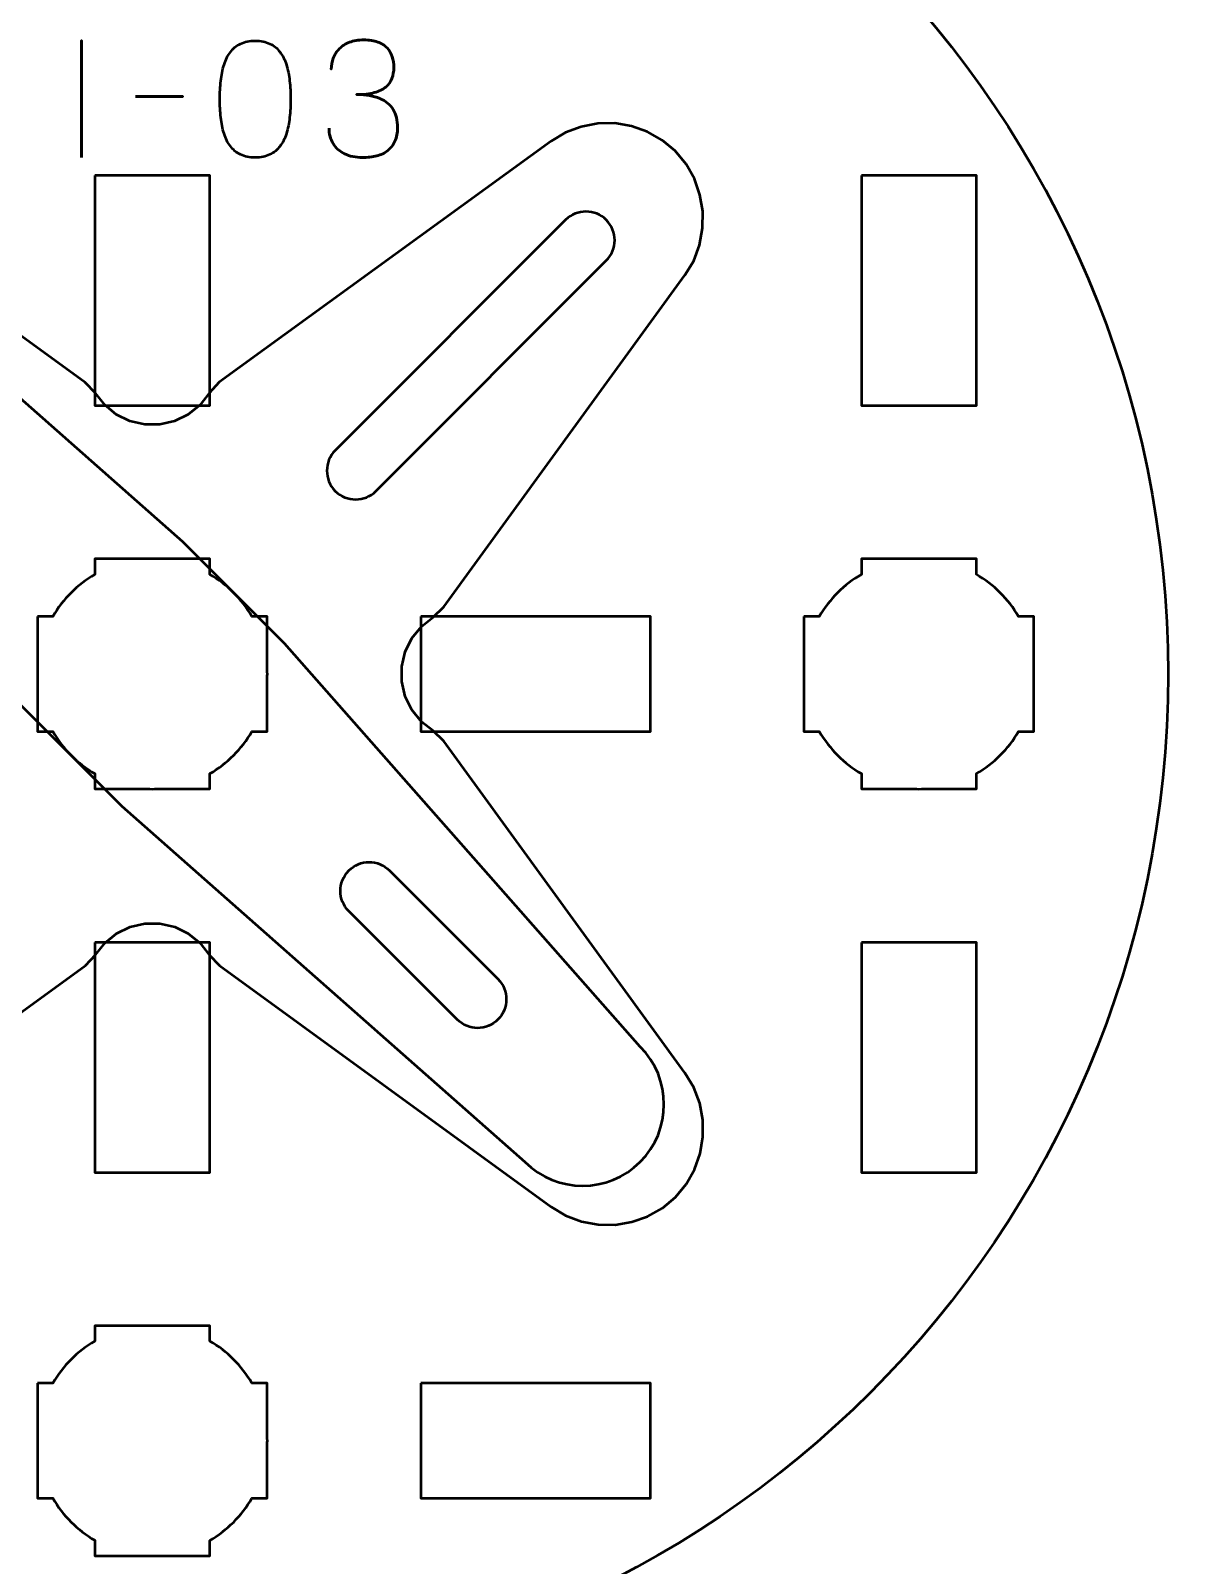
# Model space of a CAD drawing. Header units: centimetres. Extents: x -21.1 to 0, y -29.7 to 0.
# Drawn here: x -13.567 to -10.518, y -6.175 to -2.172 of the extents above; entities that cross this region are included whole.
import ezdxf

# ---------------------------------------------------------------- set-up
doc = ezdxf.new("R2010")
doc.units = ezdxf.units.CM
doc.header["$MEASUREMENT"] = 0
doc.layers.add('Layer 1', color=7, linetype='Continuous')

msp = doc.modelspace()

# ---------------------------------------------------------------- linework, layer by layer
at = {"layer": 'Layer 1', "color": 3, "lineweight": 53}
msp.add_ellipse((-13.25, -3.85), major_axis=(0, 2.65), ratio=1, dxfattribs=at)
at = {"layer": 'Layer 1', "color": 1, "lineweight": 53}
msp.add_open_spline([(-21.00003, -29.19995), (-21.00003, -29.19995), (-21.00003, -2.29992), (-21.00003, -2.29992), (-21.00003, -2.29992), (-21.00003, -2.21709), (-20.93286, -2.14992), (-20.85003, -2.14992), (-20.85003, -2.14992), (-20.7672, -2.14992), (-20.70003, -2.08275), (-20.70003, -1.99992), (-20.70003, -1.99992), (-20.70003, -1.91709), (-20.7672, -1.84992), (-20.85003, -1.84992), (-20.85003, -1.84992), (-20.93286, -1.84992), (-21.00003, -1.78275), (-21.00003, -1.69992), (-21.00003, -1.69992), (-21.00003, -1.61709), (-20.93286, -1.54992), (-20.85003, -1.54992), (-20.85003, -1.54992), (-20.7672, -1.54992), (-20.70003, -1.48275), (-20.70003, -1.39992), (-20.70003, -1.39992), (-20.70003, -1.31709), (-20.7672, -1.24992), (-20.85003, -1.24992), (-20.85003, -1.24992), (-20.93286, -1.24992), (-21.00003, -1.18275), (-21.00003, -1.09992), (-21.00003, -1.09992), (-21.00003, -1.09992), (-21.00003, -0.49992), (-21.00003, -0.49992), (-21.00003, -0.49992), (-21.00003, -0.22295), (-20.77694, 0.00004), (-20.49994, 0.00004), (-20.49994, 0.00004), (-20.49994, 0.00004), (-0.50008, 0.00004), (-0.50008, 0.00004), (-0.50008, 0.00004), (-0.22294, 0.00004), (0.00002, -0.22295), (0.00002, -0.49992), (0.00002, -0.49992), (0.00002, -0.49992), (0.00002, -29.19995), (0.00002, -29.19995), (0.00002, -29.19995), (0.00002, -29.47695), (-0.22294, -29.70004), (-0.50008, -29.70004), (-0.50008, -29.70004), (-0.50008, -29.70004), (-20.49994, -29.70004), (-20.49994, -29.70004), (-20.49994, -29.70004), (-20.77694, -29.70004), (-21.00003, -29.47695), (-21.00003, -29.19995)], degree=3, knots=[0, 0, 0, 0, 0.0588235, 0.0588235, 0.0588235, 0.0588235, 0.1176471, 0.1176471, 0.1176471, 0.1176471, 0.1764706, 0.1764706, 0.1764706, 0.1764706, 0.2352941, 0.2352941, 0.2352941, 0.2352941, 0.2941176, 0.2941176, 0.2941176, 0.2941176, 0.3529412, 0.3529412, 0.3529412, 0.3529412, 0.4117647, 0.4117647, 0.4117647, 0.4117647, 0.4705882, 0.4705882, 0.4705882, 0.4705882, 0.5294118, 0.5294118, 0.5294118, 0.5294118, 0.5882353, 0.5882353, 0.5882353, 0.5882353, 0.6470588, 0.6470588, 0.6470588, 0.6470588, 0.7058824, 0.7058824, 0.7058824, 0.7058824, 0.7647059, 0.7647059, 0.7647059, 0.7647059, 0.8235294, 0.8235294, 0.8235294, 0.8235294, 0.8823529, 0.8823529, 0.8823529, 0.8823529, 0.9411765, 0.9411765, 0.9411765, 0.9411765, 1, 1, 1, 1], dxfattribs=at)
at = {"layer": 'Layer 1', "color": 5, "lineweight": 53}
for points, knots in [([(-13.43499, -2.50278), (-13.43499, -2.50278), (-13.43499, -2.19756), (-13.43499, -2.19756), (-13.43499, -2.19756), (-13.43499, -2.19756), (-13.43499, -2.50278), (-13.43499, -2.50278)], [0, 0, 0, 0, 0.5, 0.5, 0.5, 0.5, 1, 1, 1, 1]), ([(-12.9816, -2.50278), (-12.96679, -2.50271), (-12.95402, -2.5001), (-12.94336, -2.49502), (-12.94336, -2.49502), (-12.93278, -2.48994), (-12.92396, -2.48267), (-12.91691, -2.47343), (-12.91691, -2.47343), (-12.90992, -2.46412), (-12.90442, -2.45311), (-12.90033, -2.44041), (-12.90033, -2.44041), (-12.8963, -2.42771), (-12.89341, -2.41381), (-12.89179, -2.39857), (-12.89179, -2.39857), (-12.89009, -2.38333), (-12.88925, -2.36731), (-12.88932, -2.35038), (-12.88932, -2.35038), (-12.88925, -2.33352), (-12.89009, -2.3175), (-12.89179, -2.30233), (-12.89179, -2.30233), (-12.89341, -2.28716), (-12.8963, -2.27319), (-12.90033, -2.26049), (-12.90033, -2.26049), (-12.90442, -2.24786), (-12.90992, -2.23686), (-12.91691, -2.22747), (-12.91691, -2.22747), (-12.92396, -2.21816), (-12.93278, -2.21089), (-12.94336, -2.20581), (-12.94336, -2.20581), (-12.95402, -2.20066), (-12.96679, -2.19805), (-12.9816, -2.19798), (-12.9816, -2.19798), (-12.99642, -2.19805), (-13.00919, -2.20066), (-13.01985, -2.20581), (-13.01985, -2.20581), (-13.03043, -2.21089), (-13.03925, -2.21816), (-13.0463, -2.22747), (-13.0463, -2.22747), (-13.05329, -2.23686), (-13.05879, -2.24786), (-13.06288, -2.26049), (-13.06288, -2.26049), (-13.06691, -2.27319), (-13.0698, -2.28716), (-13.07142, -2.30233), (-13.07142, -2.30233), (-13.07311, -2.3175), (-13.07396, -2.33352), (-13.07389, -2.35038), (-13.07389, -2.35038), (-13.07396, -2.36731), (-13.07311, -2.38333), (-13.07142, -2.39857), (-13.07142, -2.39857), (-13.0698, -2.41381), (-13.06691, -2.42771), (-13.06288, -2.44041), (-13.06288, -2.44041), (-13.05879, -2.45311), (-13.05329, -2.46412), (-13.0463, -2.47343), (-13.0463, -2.47343), (-13.03925, -2.48267), (-13.03043, -2.48994), (-13.01985, -2.49502), (-13.01985, -2.49502), (-13.00919, -2.5001), (-12.99642, -2.50271), (-12.9816, -2.50278)], [0, 0, 0, 0, 0.05, 0.05, 0.05, 0.05, 0.1, 0.1, 0.1, 0.1, 0.15, 0.15, 0.15, 0.15, 0.2, 0.2, 0.2, 0.2, 0.25, 0.25, 0.25, 0.25, 0.3, 0.3, 0.3, 0.3, 0.35, 0.35, 0.35, 0.35, 0.4, 0.4, 0.4, 0.4, 0.45, 0.45, 0.45, 0.45, 0.5, 0.5, 0.5, 0.5, 0.55, 0.55, 0.55, 0.55, 0.6, 0.6, 0.6, 0.6, 0.65, 0.65, 0.65, 0.65, 0.7, 0.7, 0.7, 0.7, 0.75, 0.75, 0.75, 0.75, 0.8, 0.8, 0.8, 0.8, 0.85, 0.85, 0.85, 0.85, 0.9, 0.9, 0.9, 0.9, 0.95, 0.95, 0.95, 0.95, 1, 1, 1, 1]), ([(-12.9816, -2.50278), (-12.96679, -2.50271), (-12.95402, -2.5001), (-12.94336, -2.49502), (-12.94336, -2.49502), (-12.93278, -2.48994), (-12.92396, -2.48267), (-12.91691, -2.47343), (-12.91691, -2.47343), (-12.90992, -2.46412), (-12.90442, -2.45311), (-12.90033, -2.44041), (-12.90033, -2.44041), (-12.8963, -2.42771), (-12.89341, -2.41381), (-12.89179, -2.39857), (-12.89179, -2.39857), (-12.89009, -2.38333), (-12.88925, -2.36731), (-12.88932, -2.35038), (-12.88932, -2.35038), (-12.88925, -2.33352), (-12.89009, -2.3175), (-12.89179, -2.30233), (-12.89179, -2.30233), (-12.89341, -2.28716), (-12.8963, -2.27319), (-12.90033, -2.26049), (-12.90033, -2.26049), (-12.90442, -2.24786), (-12.90992, -2.23686), (-12.91691, -2.22747), (-12.91691, -2.22747), (-12.92396, -2.21816), (-12.93278, -2.21089), (-12.94336, -2.20581), (-12.94336, -2.20581), (-12.95402, -2.20066), (-12.96679, -2.19805), (-12.9816, -2.19798), (-12.9816, -2.19798), (-12.99642, -2.19805), (-13.00919, -2.20066), (-13.01985, -2.20581), (-13.01985, -2.20581), (-13.03043, -2.21089), (-13.03925, -2.21816), (-13.0463, -2.22747), (-13.0463, -2.22747), (-13.05329, -2.23686), (-13.05879, -2.24786), (-13.06288, -2.26049), (-13.06288, -2.26049), (-13.06691, -2.27319), (-13.0698, -2.28716), (-13.07142, -2.30233), (-13.07142, -2.30233), (-13.07311, -2.3175), (-13.07396, -2.33352), (-13.07389, -2.35038), (-13.07389, -2.35038), (-13.07396, -2.36731), (-13.07311, -2.38333), (-13.07142, -2.39857), (-13.07142, -2.39857), (-13.0698, -2.41381), (-13.06691, -2.42771), (-13.06288, -2.44041), (-13.06288, -2.44041), (-13.05879, -2.45311), (-13.05329, -2.46412), (-13.0463, -2.47343), (-13.0463, -2.47343), (-13.03925, -2.48267), (-13.03043, -2.48994), (-13.01985, -2.49502), (-13.01985, -2.49502), (-13.00919, -2.5001), (-12.99642, -2.50271), (-12.9816, -2.50278)], [0, 0, 0, 0, 0.05, 0.05, 0.05, 0.05, 0.1, 0.1, 0.1, 0.1, 0.15, 0.15, 0.15, 0.15, 0.2, 0.2, 0.2, 0.2, 0.25, 0.25, 0.25, 0.25, 0.3, 0.3, 0.3, 0.3, 0.35, 0.35, 0.35, 0.35, 0.4, 0.4, 0.4, 0.4, 0.45, 0.45, 0.45, 0.45, 0.5, 0.5, 0.5, 0.5, 0.55, 0.55, 0.55, 0.55, 0.6, 0.6, 0.6, 0.6, 0.65, 0.65, 0.65, 0.65, 0.7, 0.7, 0.7, 0.7, 0.75, 0.75, 0.75, 0.75, 0.8, 0.8, 0.8, 0.8, 0.85, 0.85, 0.85, 0.85, 0.9, 0.9, 0.9, 0.9, 0.95, 0.95, 0.95, 0.95, 1, 1, 1, 1]), ([(-12.78899, -2.42616), (-12.78892, -2.4414), (-12.78539, -2.45466), (-12.77841, -2.46616), (-12.77841, -2.46616), (-12.77142, -2.47759), (-12.76147, -2.48655), (-12.74849, -2.49297), (-12.74849, -2.49297), (-12.73551, -2.49939), (-12.71992, -2.50264), (-12.70178, -2.50278), (-12.70178, -2.50278), (-12.68817, -2.50278), (-12.67582, -2.50137), (-12.6646, -2.49841), (-12.6646, -2.49841), (-12.65345, -2.49544), (-12.64386, -2.49086), (-12.63574, -2.48458), (-12.63574, -2.48458), (-12.62763, -2.4783), (-12.62142, -2.47018), (-12.61698, -2.46031), (-12.61698, -2.46031), (-12.6126, -2.45036), (-12.61042, -2.43843), (-12.61035, -2.42446), (-12.61035, -2.42446), (-12.61027, -2.40584), (-12.61408, -2.3901), (-12.62163, -2.37733), (-12.62163, -2.37733), (-12.62918, -2.36456), (-12.6409, -2.35497), (-12.65663, -2.34841), (-12.65663, -2.34841), (-12.67236, -2.34184), (-12.69254, -2.33853), (-12.71702, -2.33853), (-12.71702, -2.33853), (-12.69875, -2.3386), (-12.68344, -2.33691), (-12.67095, -2.33345), (-12.67095, -2.33345), (-12.65853, -2.32999), (-12.64859, -2.32512), (-12.64111, -2.31877), (-12.64111, -2.31877), (-12.63363, -2.31249), (-12.6282, -2.30501), (-12.62495, -2.29641), (-12.62495, -2.29641), (-12.62163, -2.28787), (-12.62001, -2.27849), (-12.62008, -2.26826), (-12.62008, -2.26826), (-12.62001, -2.25802), (-12.62142, -2.24857), (-12.62424, -2.23982), (-12.62424, -2.23982), (-12.627, -2.23107), (-12.63151, -2.22338), (-12.63765, -2.21682), (-12.63765, -2.21682), (-12.64379, -2.21026), (-12.6519, -2.20511), (-12.66185, -2.20144), (-12.66185, -2.20144), (-12.67187, -2.19777), (-12.68408, -2.19594), (-12.6984, -2.19587), (-12.6984, -2.19587), (-12.71265, -2.19594), (-12.72514, -2.19805), (-12.73572, -2.20215), (-12.73572, -2.20215), (-12.74638, -2.20624), (-12.75512, -2.21181), (-12.76218, -2.21894), (-12.76218, -2.21894), (-12.76916, -2.22606), (-12.77439, -2.23418), (-12.77784, -2.24335), (-12.77784, -2.24335), (-12.78137, -2.25252), (-12.78306, -2.26226), (-12.78306, -2.27249), (-12.78306, -2.27249), (-12.78306, -2.26226), (-12.78137, -2.25252), (-12.77784, -2.24335), (-12.77784, -2.24335), (-12.77439, -2.23418), (-12.76916, -2.22606), (-12.76218, -2.21894), (-12.76218, -2.21894), (-12.75512, -2.21181), (-12.74638, -2.20624), (-12.73572, -2.20215), (-12.73572, -2.20215), (-12.72514, -2.19805), (-12.71265, -2.19594), (-12.6984, -2.19587), (-12.6984, -2.19587), (-12.68408, -2.19594), (-12.67187, -2.19777), (-12.66185, -2.20144), (-12.66185, -2.20144), (-12.6519, -2.20511), (-12.64379, -2.21026), (-12.63765, -2.21682), (-12.63765, -2.21682), (-12.63151, -2.22338), (-12.627, -2.23107), (-12.62424, -2.23982), (-12.62424, -2.23982), (-12.62142, -2.24857), (-12.62001, -2.25802), (-12.62008, -2.26826), (-12.62008, -2.26826), (-12.62001, -2.27849), (-12.62163, -2.28787), (-12.62495, -2.29641), (-12.62495, -2.29641), (-12.6282, -2.30501), (-12.63363, -2.31249), (-12.64111, -2.31877), (-12.64111, -2.31877), (-12.64859, -2.32512), (-12.65853, -2.32999), (-12.67095, -2.33345), (-12.67095, -2.33345), (-12.68344, -2.33691), (-12.69875, -2.3386), (-12.71702, -2.33853), (-12.71702, -2.33853), (-12.69254, -2.33853), (-12.67236, -2.34184), (-12.65663, -2.34841), (-12.65663, -2.34841), (-12.6409, -2.35497), (-12.62918, -2.36456), (-12.62163, -2.37733), (-12.62163, -2.37733), (-12.61408, -2.3901), (-12.61027, -2.40584), (-12.61035, -2.42446), (-12.61035, -2.42446), (-12.61042, -2.43843), (-12.6126, -2.45036), (-12.61698, -2.46031), (-12.61698, -2.46031), (-12.62142, -2.47018), (-12.62763, -2.4783), (-12.63574, -2.48458), (-12.63574, -2.48458), (-12.64386, -2.49086), (-12.65345, -2.49544), (-12.6646, -2.49841), (-12.6646, -2.49841), (-12.67582, -2.50137), (-12.68817, -2.50278), (-12.70178, -2.50278), (-12.70178, -2.50278), (-12.71992, -2.50264), (-12.73551, -2.49939), (-12.74849, -2.49297), (-12.74849, -2.49297), (-12.76147, -2.48655), (-12.77142, -2.47759), (-12.77841, -2.46616), (-12.77841, -2.46616), (-12.78539, -2.45466), (-12.78892, -2.4414), (-12.78899, -2.42616)], [0, 0, 0, 0, 0.0227273, 0.0227273, 0.0227273, 0.0227273, 0.0454545, 0.0454545, 0.0454545, 0.0454545, 0.0681818, 0.0681818, 0.0681818, 0.0681818, 0.0909091, 0.0909091, 0.0909091, 0.0909091, 0.1136364, 0.1136364, 0.1136364, 0.1136364, 0.1363636, 0.1363636, 0.1363636, 0.1363636, 0.1590909, 0.1590909, 0.1590909, 0.1590909, 0.1818182, 0.1818182, 0.1818182, 0.1818182, 0.2045455, 0.2045455, 0.2045455, 0.2045455, 0.2272727, 0.2272727, 0.2272727, 0.2272727, 0.25, 0.25, 0.25, 0.25, 0.2727273, 0.2727273, 0.2727273, 0.2727273, 0.2954545, 0.2954545, 0.2954545, 0.2954545, 0.3181818, 0.3181818, 0.3181818, 0.3181818, 0.3409091, 0.3409091, 0.3409091, 0.3409091, 0.3636364, 0.3636364, 0.3636364, 0.3636364, 0.3863636, 0.3863636, 0.3863636, 0.3863636, 0.4090909, 0.4090909, 0.4090909, 0.4090909, 0.4318182, 0.4318182, 0.4318182, 0.4318182, 0.4545455, 0.4545455, 0.4545455, 0.4545455, 0.4772727, 0.4772727, 0.4772727, 0.4772727, 0.5, 0.5, 0.5, 0.5, 0.5227273, 0.5227273, 0.5227273, 0.5227273, 0.5454545, 0.5454545, 0.5454545, 0.5454545, 0.5681818, 0.5681818, 0.5681818, 0.5681818, 0.5909091, 0.5909091, 0.5909091, 0.5909091, 0.6136364, 0.6136364, 0.6136364, 0.6136364, 0.6363636, 0.6363636, 0.6363636, 0.6363636, 0.6590909, 0.6590909, 0.6590909, 0.6590909, 0.6818182, 0.6818182, 0.6818182, 0.6818182, 0.7045455, 0.7045455, 0.7045455, 0.7045455, 0.7272727, 0.7272727, 0.7272727, 0.7272727, 0.75, 0.75, 0.75, 0.75, 0.7727273, 0.7727273, 0.7727273, 0.7727273, 0.7954545, 0.7954545, 0.7954545, 0.7954545, 0.8181818, 0.8181818, 0.8181818, 0.8181818, 0.8409091, 0.8409091, 0.8409091, 0.8409091, 0.8636364, 0.8636364, 0.8636364, 0.8636364, 0.8863636, 0.8863636, 0.8863636, 0.8863636, 0.9090909, 0.9090909, 0.9090909, 0.9090909, 0.9318182, 0.9318182, 0.9318182, 0.9318182, 0.9545455, 0.9545455, 0.9545455, 0.9545455, 0.9772727, 0.9772727, 0.9772727, 0.9772727, 1, 1, 1, 1]), ([(-13.29402, -2.34318), (-13.29402, -2.34318), (-13.17083, -2.34318), (-13.17083, -2.34318), (-13.17083, -2.34318), (-13.17083, -2.34318), (-13.29402, -2.34318), (-13.29402, -2.34318)], [0, 0, 0, 0, 0.5, 0.5, 0.5, 0.5, 1, 1, 1, 1]), ([(-14.29126, -2.4598), (-14.29126, -2.4598), (-13.42532, -3.08937), (-13.42532, -3.08937), (-13.42532, -3.08937), (-13.42532, -3.08937), (-13.39843, -3.11738), (-13.39843, -3.11738), (-13.39843, -3.11738), (-13.39843, -3.11738), (-13.37435, -3.14819), (-13.37435, -3.14819), (-13.37435, -3.14819), (-13.37435, -3.14819), (-13.3441, -3.17283), (-13.3441, -3.17283), (-13.3441, -3.17283), (-13.3441, -3.17283), (-13.30882, -3.19019), (-13.30882, -3.19019), (-13.30882, -3.19019), (-13.30882, -3.19019), (-13.2696, -3.19916), (-13.2696, -3.19916), (-13.2696, -3.19916), (-13.2696, -3.19916), (-13.23039, -3.19915), (-13.23039, -3.19915), (-13.23039, -3.19915), (-13.23039, -3.19915), (-13.19231, -3.19019), (-13.19231, -3.19019), (-13.19231, -3.19019), (-13.19231, -3.19019), (-13.15646, -3.17338), (-13.15646, -3.17338), (-13.15646, -3.17338), (-13.15646, -3.17338), (-13.12565, -3.14818), (-13.12565, -3.14818), (-13.12565, -3.14818), (-13.12565, -3.14818), (-13.10158, -3.11738), (-13.10158, -3.11738), (-13.10158, -3.11738), (-13.10158, -3.11738), (-13.07525, -3.08881), (-13.07525, -3.08881), (-13.07525, -3.08881), (-13.07525, -3.08881), (-12.2093, -2.46036), (-12.2093, -2.46036), (-12.2093, -2.46036), (-12.2093, -2.46036), (-12.17177, -2.43739), (-12.17177, -2.43739), (-12.17177, -2.43739), (-12.17177, -2.43739), (-12.13089, -2.42228), (-12.13089, -2.42228), (-12.13089, -2.42228), (-12.13089, -2.42228), (-12.08775, -2.41387), (-12.08775, -2.41387), (-12.08775, -2.41387), (-12.08775, -2.41387), (-12.04351, -2.41331), (-12.04351, -2.41331), (-12.04351, -2.41331), (-12.04351, -2.41331), (-11.99982, -2.42115), (-11.99982, -2.42115), (-11.99982, -2.42115), (-11.99982, -2.42115), (-11.95837, -2.43572), (-11.95837, -2.43572), (-11.95837, -2.43572), (-11.95837, -2.43572), (-11.91973, -2.45756), (-11.91973, -2.45756), (-11.91973, -2.45756), (-11.91973, -2.45756), (-11.88612, -2.48556), (-11.88612, -2.48556), (-11.88612, -2.48556), (-11.88612, -2.48556), (-11.85755, -2.51973), (-11.85755, -2.51973), (-11.85755, -2.51973), (-11.85755, -2.51973), (-11.83571, -2.55838), (-11.83571, -2.55838), (-11.83571, -2.55838), (-11.83571, -2.55838), (-11.82114, -2.59982), (-11.82114, -2.59982), (-11.82114, -2.59982), (-11.82114, -2.59982), (-11.81386, -2.64296), (-11.81386, -2.64296), (-11.81386, -2.64296), (-11.81386, -2.64296), (-11.81442, -2.6872), (-11.81442, -2.6872), (-11.81442, -2.6872), (-11.81442, -2.6872), (-11.82227, -2.7309), (-11.82227, -2.7309), (-11.82227, -2.7309), (-11.82227, -2.7309), (-11.83738, -2.77178), (-11.83738, -2.77178), (-11.83738, -2.77178), (-11.83738, -2.77178), (-11.86035, -2.80931), (-11.86035, -2.80931), (-11.86035, -2.80931), (-11.86035, -2.80931), (-12.48936, -3.6747), (-12.48936, -3.6747), (-12.48936, -3.6747), (-12.48936, -3.6747), (-12.51738, -3.70158), (-12.51738, -3.70158), (-12.51738, -3.70158), (-12.51738, -3.70158), (-12.54817, -3.72566), (-12.54817, -3.72566), (-12.54817, -3.72566), (-12.54817, -3.72566), (-12.57337, -3.75647), (-12.57337, -3.75647), (-12.57337, -3.75647), (-12.57337, -3.75647), (-12.59018, -3.79232), (-12.59018, -3.79232), (-12.59018, -3.79232), (-12.59018, -3.79232), (-12.59914, -3.83039), (-12.59914, -3.83039), (-12.59914, -3.83039), (-12.59914, -3.83039), (-12.59915, -3.86961), (-12.59915, -3.86961), (-12.59915, -3.86961), (-12.59915, -3.86961), (-12.59075, -3.90826), (-12.59075, -3.90826), (-12.59075, -3.90826), (-12.59075, -3.90826), (-12.57338, -3.94355), (-12.57338, -3.94355), (-12.57338, -3.94355), (-12.57338, -3.94355), (-12.54818, -3.97436), (-12.54818, -3.97436), (-12.54818, -3.97436), (-12.54818, -3.97436), (-12.51737, -3.99844), (-12.51737, -3.99844), (-12.51737, -3.99844), (-12.51737, -3.99844), (-12.48936, -4.02532), (-12.48936, -4.02532), (-12.48936, -4.02532), (-12.48936, -4.02532), (-11.86036, -4.8907), (-11.86036, -4.8907), (-11.86036, -4.8907), (-11.86036, -4.8907), (-11.8374, -4.92822), (-11.8374, -4.92822), (-11.8374, -4.92822), (-11.8374, -4.92822), (-11.82171, -4.96966), (-11.82171, -4.96966), (-11.82171, -4.96966), (-11.82171, -4.96966), (-11.81388, -5.01336), (-11.81388, -5.01336), (-11.81388, -5.01336), (-11.81388, -5.01336), (-11.81332, -5.0576), (-11.81332, -5.0576), (-11.81332, -5.0576), (-11.81332, -5.0576), (-11.82059, -5.10073), (-11.82059, -5.10073), (-11.82059, -5.10073), (-11.82059, -5.10073), (-11.83516, -5.14218), (-11.83516, -5.14218), (-11.83516, -5.14218), (-11.83516, -5.14218), (-11.857, -5.18083), (-11.857, -5.18083), (-11.857, -5.18083), (-11.857, -5.18083), (-11.885, -5.21444), (-11.885, -5.21444), (-11.885, -5.21444), (-11.885, -5.21444), (-11.91917, -5.243), (-11.91917, -5.243), (-11.91917, -5.243), (-11.91917, -5.243), (-11.95783, -5.26485), (-11.95783, -5.26485), (-11.95783, -5.26485), (-11.95783, -5.26485), (-11.99928, -5.27942), (-11.99928, -5.27942), (-11.99928, -5.27942), (-11.99928, -5.27942), (-12.0424, -5.28669), (-12.0424, -5.28669), (-12.0424, -5.28669), (-12.0424, -5.28669), (-12.08665, -5.28613), (-12.08665, -5.28613), (-12.08665, -5.28613), (-12.08665, -5.28613), (-12.13034, -5.2783), (-12.13034, -5.2783), (-12.13034, -5.2783), (-12.13034, -5.2783), (-12.17179, -5.26261), (-12.17179, -5.26261), (-12.17179, -5.26261), (-12.17179, -5.26261), (-12.20931, -5.23965), (-12.20931, -5.23965), (-12.20931, -5.23965), (-12.20931, -5.23965), (-13.07468, -4.61064), (-13.07468, -4.61064), (-13.07468, -4.61064), (-13.07468, -4.61064), (-13.10157, -4.58264), (-13.10157, -4.58264), (-13.10157, -4.58264), (-13.10157, -4.58264), (-13.12565, -4.55183), (-13.12565, -4.55183), (-13.12565, -4.55183), (-13.12565, -4.55183), (-13.15646, -4.52663), (-13.15646, -4.52663), (-13.15646, -4.52663), (-13.15646, -4.52663), (-13.19175, -4.50926), (-13.19175, -4.50926), (-13.19175, -4.50926), (-13.19175, -4.50926), (-13.2304, -4.50086), (-13.2304, -4.50086), (-13.2304, -4.50086), (-13.2304, -4.50086), (-13.26961, -4.50086), (-13.26961, -4.50086), (-13.26961, -4.50086), (-13.26961, -4.50086), (-13.30769, -4.50983), (-13.30769, -4.50983), (-13.30769, -4.50983), (-13.30769, -4.50983), (-13.34354, -4.52663), (-13.34354, -4.52663), (-13.34354, -4.52663), (-13.34354, -4.52663), (-13.37435, -4.55184), (-13.37435, -4.55184), (-13.37435, -4.55184), (-13.37435, -4.55184), (-13.39843, -4.58264), (-13.39843, -4.58264), (-13.39843, -4.58264), (-13.39843, -4.58264), (-13.42475, -4.61009), (-13.42475, -4.61009), (-13.42475, -4.61009), (-13.42475, -4.61009), (-14.29069, -5.23965), (-14.29069, -5.23965), (-14.29069, -5.23965), (-14.29069, -5.23965), (-14.32821, -5.26261), (-14.32821, -5.26261), (-14.32821, -5.26261), (-14.32821, -5.26261), (-14.36911, -5.27774), (-14.36911, -5.27774), (-14.36911, -5.27774), (-14.36911, -5.27774), (-14.4128, -5.28557), (-14.4128, -5.28557), (-14.4128, -5.28557), (-14.4128, -5.28557), (-14.45704, -5.28614), (-14.45704, -5.28614), (-14.45704, -5.28614), (-14.45704, -5.28614), (-14.50017, -5.27886), (-14.50017, -5.27886), (-14.50017, -5.27886), (-14.50017, -5.27886), (-14.54161, -5.26429), (-14.54161, -5.26429), (-14.54161, -5.26429), (-14.54161, -5.26429), (-14.58027, -5.24245), (-14.58027, -5.24245), (-14.58027, -5.24245), (-14.58027, -5.24245), (-14.61444, -5.21388), (-14.61444, -5.21388), (-14.61444, -5.21388), (-14.61444, -5.21388), (-14.64244, -5.18027), (-14.64244, -5.18027), (-14.64244, -5.18027), (-14.64244, -5.18027), (-14.66427, -5.14163), (-14.66427, -5.14163), (-14.66427, -5.14163), (-14.66427, -5.14163), (-14.67885, -5.10018), (-14.67885, -5.10018), (-14.67885, -5.10018), (-14.67885, -5.10018), (-14.68669, -5.05649), (-14.68669, -5.05649), (-14.68669, -5.05649), (-14.68669, -5.05649), (-14.68613, -5.01224), (-14.68613, -5.01224), (-14.68613, -5.01224), (-14.68613, -5.01224), (-14.67773, -4.96912), (-14.67773, -4.96912), (-14.67773, -4.96912), (-14.67773, -4.96912), (-14.6626, -4.92822), (-14.6626, -4.92822), (-14.6626, -4.92822), (-14.6626, -4.92822), (-14.63964, -4.8907), (-14.63964, -4.8907), (-14.63964, -4.8907), (-14.63964, -4.8907), (-14.01064, -4.0242), (-14.01064, -4.0242), (-14.01064, -4.0242), (-14.01064, -4.0242), (-13.98263, -3.99844), (-13.98263, -3.99844), (-13.98263, -3.99844), (-13.98263, -3.99844), (-13.95183, -3.97436), (-13.95183, -3.97436), (-13.95183, -3.97436), (-13.95183, -3.97436), (-13.92662, -3.94355), (-13.92662, -3.94355), (-13.92662, -3.94355), (-13.92662, -3.94355), (-13.90982, -3.9077), (-13.90982, -3.9077), (-13.90982, -3.9077), (-13.90982, -3.9077), (-13.90086, -3.86961), (-13.90086, -3.86961), (-13.90086, -3.86961), (-13.90086, -3.86961), (-13.90085, -3.83041), (-13.90085, -3.83041), (-13.90085, -3.83041), (-13.90085, -3.83041), (-13.90982, -3.79119), (-13.90982, -3.79119), (-13.90982, -3.79119), (-13.90982, -3.79119), (-13.92718, -3.75591), (-13.92718, -3.75591), (-13.92718, -3.75591), (-13.92718, -3.75591), (-13.95182, -3.72567), (-13.95182, -3.72567), (-13.95182, -3.72567), (-13.95182, -3.72567), (-13.98263, -3.70158), (-13.98263, -3.70158), (-13.98263, -3.70158), (-13.98263, -3.70158), (-14.01064, -3.67469), (-14.01064, -3.67469), (-14.01064, -3.67469), (-14.01064, -3.67469), (-14.64021, -2.80875), (-14.64021, -2.80875), (-14.64021, -2.80875), (-14.64021, -2.80875), (-14.66317, -2.77123), (-14.66317, -2.77123), (-14.66317, -2.77123), (-14.66317, -2.77123), (-14.67886, -2.72978), (-14.67886, -2.72978), (-14.67886, -2.72978), (-14.67886, -2.72978), (-14.68669, -2.68609), (-14.68669, -2.68609), (-14.68669, -2.68609), (-14.68669, -2.68609), (-14.6867, -2.6424), (-14.6867, -2.6424), (-14.6867, -2.6424), (-14.6867, -2.6424), (-14.67998, -2.59872), (-14.67998, -2.59872), (-14.67998, -2.59872), (-14.67998, -2.59872), (-14.66485, -2.55783), (-14.66485, -2.55783), (-14.66485, -2.55783), (-14.66485, -2.55783), (-14.643, -2.51917), (-14.643, -2.51917), (-14.643, -2.51917), (-14.643, -2.51917), (-14.61444, -2.485), (-14.61444, -2.485), (-14.61444, -2.485), (-14.61444, -2.485), (-14.58083, -2.457), (-14.58083, -2.457), (-14.58083, -2.457), (-14.58083, -2.457), (-14.54218, -2.43516), (-14.54218, -2.43516), (-14.54218, -2.43516), (-14.54218, -2.43516), (-14.50129, -2.42003), (-14.50129, -2.42003), (-14.50129, -2.42003), (-14.50129, -2.42003), (-14.45761, -2.41331), (-14.45761, -2.41331), (-14.45761, -2.41331), (-14.45761, -2.41331), (-14.41392, -2.41332), (-14.41392, -2.41332), (-14.41392, -2.41332), (-14.41392, -2.41332), (-14.37022, -2.42115), (-14.37022, -2.42115), (-14.37022, -2.42115), (-14.37022, -2.42115), (-14.32878, -2.43684), (-14.32878, -2.43684), (-14.32878, -2.43684), (-14.32878, -2.43684), (-14.29126, -2.4598), (-14.29126, -2.4598)], [0, 0, 0, 0, 0.0086207, 0.0086207, 0.0086207, 0.0086207, 0.0172414, 0.0172414, 0.0172414, 0.0172414, 0.0258621, 0.0258621, 0.0258621, 0.0258621, 0.0344828, 0.0344828, 0.0344828, 0.0344828, 0.0431034, 0.0431034, 0.0431034, 0.0431034, 0.0517241, 0.0517241, 0.0517241, 0.0517241, 0.0603448, 0.0603448, 0.0603448, 0.0603448, 0.0689655, 0.0689655, 0.0689655, 0.0689655, 0.0775862, 0.0775862, 0.0775862, 0.0775862, 0.0862069, 0.0862069, 0.0862069, 0.0862069, 0.0948276, 0.0948276, 0.0948276, 0.0948276, 0.1034483, 0.1034483, 0.1034483, 0.1034483, 0.112069, 0.112069, 0.112069, 0.112069, 0.1206897, 0.1206897, 0.1206897, 0.1206897, 0.1293103, 0.1293103, 0.1293103, 0.1293103, 0.137931, 0.137931, 0.137931, 0.137931, 0.1465517, 0.1465517, 0.1465517, 0.1465517, 0.1551724, 0.1551724, 0.1551724, 0.1551724, 0.1637931, 0.1637931, 0.1637931, 0.1637931, 0.1724138, 0.1724138, 0.1724138, 0.1724138, 0.1810345, 0.1810345, 0.1810345, 0.1810345, 0.1896552, 0.1896552, 0.1896552, 0.1896552, 0.1982759, 0.1982759, 0.1982759, 0.1982759, 0.2068966, 0.2068966, 0.2068966, 0.2068966, 0.2155172, 0.2155172, 0.2155172, 0.2155172, 0.2241379, 0.2241379, 0.2241379, 0.2241379, 0.2327586, 0.2327586, 0.2327586, 0.2327586, 0.2413793, 0.2413793, 0.2413793, 0.2413793, 0.25, 0.25, 0.25, 0.25, 0.2586207, 0.2586207, 0.2586207, 0.2586207, 0.2672414, 0.2672414, 0.2672414, 0.2672414, 0.2758621, 0.2758621, 0.2758621, 0.2758621, 0.2844828, 0.2844828, 0.2844828, 0.2844828, 0.2931034, 0.2931034, 0.2931034, 0.2931034, 0.3017241, 0.3017241, 0.3017241, 0.3017241, 0.3103448, 0.3103448, 0.3103448, 0.3103448, 0.3189655, 0.3189655, 0.3189655, 0.3189655, 0.3275862, 0.3275862, 0.3275862, 0.3275862, 0.3362069, 0.3362069, 0.3362069, 0.3362069, 0.3448276, 0.3448276, 0.3448276, 0.3448276, 0.3534483, 0.3534483, 0.3534483, 0.3534483, 0.362069, 0.362069, 0.362069, 0.362069, 0.3706897, 0.3706897, 0.3706897, 0.3706897, 0.3793103, 0.3793103, 0.3793103, 0.3793103, 0.387931, 0.387931, 0.387931, 0.387931, 0.3965517, 0.3965517, 0.3965517, 0.3965517, 0.4051724, 0.4051724, 0.4051724, 0.4051724, 0.4137931, 0.4137931, 0.4137931, 0.4137931, 0.4224138, 0.4224138, 0.4224138, 0.4224138, 0.4310345, 0.4310345, 0.4310345, 0.4310345, 0.4396552, 0.4396552, 0.4396552, 0.4396552, 0.4482759, 0.4482759, 0.4482759, 0.4482759, 0.4568966, 0.4568966, 0.4568966, 0.4568966, 0.4655172, 0.4655172, 0.4655172, 0.4655172, 0.4741379, 0.4741379, 0.4741379, 0.4741379, 0.4827586, 0.4827586, 0.4827586, 0.4827586, 0.4913793, 0.4913793, 0.4913793, 0.4913793, 0.5, 0.5, 0.5, 0.5, 0.5086207, 0.5086207, 0.5086207, 0.5086207, 0.5172414, 0.5172414, 0.5172414, 0.5172414, 0.5258621, 0.5258621, 0.5258621, 0.5258621, 0.5344828, 0.5344828, 0.5344828, 0.5344828, 0.5431034, 0.5431034, 0.5431034, 0.5431034, 0.5517241, 0.5517241, 0.5517241, 0.5517241, 0.5603448, 0.5603448, 0.5603448, 0.5603448, 0.5689655, 0.5689655, 0.5689655, 0.5689655, 0.5775862, 0.5775862, 0.5775862, 0.5775862, 0.5862069, 0.5862069, 0.5862069, 0.5862069, 0.5948276, 0.5948276, 0.5948276, 0.5948276, 0.6034483, 0.6034483, 0.6034483, 0.6034483, 0.612069, 0.612069, 0.612069, 0.612069, 0.6206897, 0.6206897, 0.6206897, 0.6206897, 0.6293103, 0.6293103, 0.6293103, 0.6293103, 0.637931, 0.637931, 0.637931, 0.637931, 0.6465517, 0.6465517, 0.6465517, 0.6465517, 0.6551724, 0.6551724, 0.6551724, 0.6551724, 0.6637931, 0.6637931, 0.6637931, 0.6637931, 0.6724138, 0.6724138, 0.6724138, 0.6724138, 0.6810345, 0.6810345, 0.6810345, 0.6810345, 0.6896552, 0.6896552, 0.6896552, 0.6896552, 0.6982759, 0.6982759, 0.6982759, 0.6982759, 0.7068966, 0.7068966, 0.7068966, 0.7068966, 0.7155172, 0.7155172, 0.7155172, 0.7155172, 0.7241379, 0.7241379, 0.7241379, 0.7241379, 0.7327586, 0.7327586, 0.7327586, 0.7327586, 0.7413793, 0.7413793, 0.7413793, 0.7413793, 0.75, 0.75, 0.75, 0.75, 0.7586207, 0.7586207, 0.7586207, 0.7586207, 0.7672414, 0.7672414, 0.7672414, 0.7672414, 0.7758621, 0.7758621, 0.7758621, 0.7758621, 0.7844828, 0.7844828, 0.7844828, 0.7844828, 0.7931034, 0.7931034, 0.7931034, 0.7931034, 0.8017241, 0.8017241, 0.8017241, 0.8017241, 0.8103448, 0.8103448, 0.8103448, 0.8103448, 0.8189655, 0.8189655, 0.8189655, 0.8189655, 0.8275862, 0.8275862, 0.8275862, 0.8275862, 0.8362069, 0.8362069, 0.8362069, 0.8362069, 0.8448276, 0.8448276, 0.8448276, 0.8448276, 0.8534483, 0.8534483, 0.8534483, 0.8534483, 0.862069, 0.862069, 0.862069, 0.862069, 0.8706897, 0.8706897, 0.8706897, 0.8706897, 0.8793103, 0.8793103, 0.8793103, 0.8793103, 0.887931, 0.887931, 0.887931, 0.887931, 0.8965517, 0.8965517, 0.8965517, 0.8965517, 0.9051724, 0.9051724, 0.9051724, 0.9051724, 0.9137931, 0.9137931, 0.9137931, 0.9137931, 0.9224138, 0.9224138, 0.9224138, 0.9224138, 0.9310345, 0.9310345, 0.9310345, 0.9310345, 0.9396552, 0.9396552, 0.9396552, 0.9396552, 0.9482759, 0.9482759, 0.9482759, 0.9482759, 0.9568966, 0.9568966, 0.9568966, 0.9568966, 0.9655172, 0.9655172, 0.9655172, 0.9655172, 0.9741379, 0.9741379, 0.9741379, 0.9741379, 0.9827586, 0.9827586, 0.9827586, 0.9827586, 0.9913793, 0.9913793, 0.9913793, 0.9913793, 1, 1, 1, 1]), ([(-13.32955, -4.19471), (-13.32955, -4.19471), (-13.59471, -3.92955), (-13.59471, -3.92955), (-13.59471, -3.92955), (-13.59471, -3.92955), (-14.52279, -2.87773), (-14.52279, -2.87773), (-14.52279, -2.87773), (-14.60555, -2.79497), (-14.60555, -2.65997), (-14.52279, -2.57721), (-14.52279, -2.57721), (-14.44003, -2.49445), (-14.30503, -2.49445), (-14.22227, -2.57721), (-14.22227, -2.57721), (-14.22227, -2.57721), (-13.17045, -3.50529), (-13.17045, -3.50529), (-13.17045, -3.50529), (-13.17045, -3.50529), (-12.90529, -3.77045), (-12.90529, -3.77045), (-12.90529, -3.77045), (-12.90529, -3.77045), (-11.97721, -4.82227), (-11.97721, -4.82227), (-11.97721, -4.82227), (-11.89445, -4.90503), (-11.89445, -5.04003), (-11.97721, -5.12279), (-11.97721, -5.12279), (-12.05997, -5.20555), (-12.19497, -5.20555), (-12.27773, -5.12279), (-12.27773, -5.12279), (-12.27773, -5.12279), (-13.32955, -4.19471), (-13.32955, -4.19471)], [0, 0, 0, 0, 0.1, 0.1, 0.1, 0.1, 0.2, 0.2, 0.2, 0.2, 0.3, 0.3, 0.3, 0.3, 0.4, 0.4, 0.4, 0.4, 0.5, 0.5, 0.5, 0.5, 0.6, 0.6, 0.6, 0.6, 0.7, 0.7, 0.7, 0.7, 0.8, 0.8, 0.8, 0.8, 0.9, 0.9, 0.9, 0.9, 1, 1, 1, 1])]:
    msp.add_open_spline(points, degree=3, knots=knots, dxfattribs=at)
at = {"layer": 'Layer 1', "lineweight": 53}
for points, knots in [([(-13.40004, -2.54991), (-13.40004, -2.54991), (-13.10004, -2.54991), (-13.10004, -2.54991), (-13.10004, -2.54991), (-13.10004, -2.54991), (-13.10004, -3.14992), (-13.10004, -3.14992), (-13.10004, -3.14992), (-13.10004, -3.14992), (-13.40004, -3.14992), (-13.40004, -3.14992), (-13.40004, -3.14992), (-13.40004, -3.14992), (-13.40004, -2.54991), (-13.40004, -2.54991)], [0, 0, 0, 0, 0.25, 0.25, 0.25, 0.25, 0.5, 0.5, 0.5, 0.5, 0.75, 0.75, 0.75, 0.75, 1, 1, 1, 1]), ([(-11.39994, -2.54991), (-11.39994, -2.54991), (-11.09993, -2.54991), (-11.09993, -2.54991), (-11.09993, -2.54991), (-11.09993, -2.54991), (-11.09993, -3.14992), (-11.09993, -3.14992), (-11.09993, -3.14992), (-11.09993, -3.14992), (-11.39994, -3.14992), (-11.39994, -3.14992), (-11.39994, -3.14992), (-11.39994, -3.14992), (-11.39994, -2.54991), (-11.39994, -2.54991)], [0, 0, 0, 0, 0.25, 0.25, 0.25, 0.25, 0.5, 0.5, 0.5, 0.5, 0.75, 0.75, 0.75, 0.75, 1, 1, 1, 1]), ([(-12.66663, -3.3727), (-12.69591, -3.40198), (-12.74341, -3.40198), (-12.77269, -3.3727), (-12.77269, -3.3727), (-12.80197, -3.34341), (-12.80197, -3.29591), (-12.77269, -3.26663), (-12.77269, -3.26663), (-12.77269, -3.26663), (-12.17165, -2.66559), (-12.17165, -2.66559), (-12.17165, -2.66559), (-12.14237, -2.63631), (-12.09487, -2.63631), (-12.06558, -2.66559), (-12.06558, -2.66559), (-12.0363, -2.69487), (-12.0363, -2.74237), (-12.06558, -2.77166), (-12.06558, -2.77166), (-12.06558, -2.77166), (-12.66663, -3.3727), (-12.66663, -3.3727)], [0, 0, 0, 0, 0.1666667, 0.1666667, 0.1666667, 0.1666667, 0.3333333, 0.3333333, 0.3333333, 0.3333333, 0.5, 0.5, 0.5, 0.5, 0.6666667, 0.6666667, 0.6666667, 0.6666667, 0.8333333, 0.8333333, 0.8333333, 0.8333333, 1, 1, 1, 1]), ([(-13.55, -3.69994), (-13.55, -3.69994), (-13.5098, -3.69994), (-13.5098, -3.69994), (-13.5098, -3.69994), (-13.48347, -3.65442), (-13.44551, -3.61649), (-13.4, -3.59016), (-13.4, -3.59016), (-13.4, -3.59016), (-13.4, -3.54994), (-13.4, -3.54994), (-13.4, -3.54994), (-13.4, -3.54994), (-13.1, -3.54994), (-13.1, -3.54994), (-13.1, -3.54994), (-13.1, -3.54994), (-13.1, -3.59013), (-13.1, -3.59013), (-13.1, -3.59013), (-13.05447, -3.61646), (-13.01648, -3.65441), (-12.99012, -3.69994), (-12.99012, -3.69994), (-12.99012, -3.69994), (-12.95, -3.69994), (-12.95, -3.69994), (-12.95, -3.69994), (-12.95, -3.69994), (-12.95, -3.84536), (-12.95, -3.84536), (-12.95, -3.84536), (-12.95, -3.84536), (-12.94994, -3.85001), (-12.94994, -3.85001), (-12.94994, -3.85001), (-12.94994, -3.85001), (-12.95, -3.85465), (-12.95, -3.85465), (-12.95, -3.85465), (-12.95, -3.85465), (-12.95, -3.99994), (-12.95, -3.99994), (-12.95, -3.99994), (-12.95, -3.99994), (-12.99007, -3.99994), (-12.99007, -3.99994), (-12.99007, -3.99994), (-13.01642, -4.04551), (-13.05442, -4.08352), (-13.1, -4.10988), (-13.1, -4.10988), (-13.1, -4.10988), (-13.1, -4.14994), (-13.1, -4.14994), (-13.1, -4.14994), (-13.1, -4.14994), (-13.24328, -4.14994), (-13.24328, -4.14994), (-13.24328, -4.14994), (-13.24328, -4.14994), (-13.24995, -4.15002), (-13.24995, -4.15002), (-13.24995, -4.15002), (-13.24995, -4.15002), (-13.25663, -4.14994), (-13.25663, -4.14994), (-13.25663, -4.14994), (-13.25663, -4.14994), (-13.4, -4.14994), (-13.4, -4.14994), (-13.4, -4.14994), (-13.4, -4.14994), (-13.4, -4.10984), (-13.4, -4.10984), (-13.4, -4.10984), (-13.44554, -4.08348), (-13.48352, -4.04549), (-13.50985, -3.99994), (-13.50985, -3.99994), (-13.50985, -3.99994), (-13.55, -3.99994), (-13.55, -3.99994), (-13.55, -3.99994), (-13.55, -3.99994), (-13.55, -3.69994), (-13.55, -3.69994)], [0, 0, 0, 0, 0.0454545, 0.0454545, 0.0454545, 0.0454545, 0.0909091, 0.0909091, 0.0909091, 0.0909091, 0.1363636, 0.1363636, 0.1363636, 0.1363636, 0.1818182, 0.1818182, 0.1818182, 0.1818182, 0.2272727, 0.2272727, 0.2272727, 0.2272727, 0.2727273, 0.2727273, 0.2727273, 0.2727273, 0.3181818, 0.3181818, 0.3181818, 0.3181818, 0.3636364, 0.3636364, 0.3636364, 0.3636364, 0.4090909, 0.4090909, 0.4090909, 0.4090909, 0.4545455, 0.4545455, 0.4545455, 0.4545455, 0.5, 0.5, 0.5, 0.5, 0.5454545, 0.5454545, 0.5454545, 0.5454545, 0.5909091, 0.5909091, 0.5909091, 0.5909091, 0.6363636, 0.6363636, 0.6363636, 0.6363636, 0.6818182, 0.6818182, 0.6818182, 0.6818182, 0.7272727, 0.7272727, 0.7272727, 0.7272727, 0.7727273, 0.7727273, 0.7727273, 0.7727273, 0.8181818, 0.8181818, 0.8181818, 0.8181818, 0.8636364, 0.8636364, 0.8636364, 0.8636364, 0.9090909, 0.9090909, 0.9090909, 0.9090909, 0.9545455, 0.9545455, 0.9545455, 0.9545455, 1, 1, 1, 1]), ([(-11.55, -3.69994), (-11.55, -3.69994), (-11.5098, -3.69994), (-11.5098, -3.69994), (-11.5098, -3.69994), (-11.48347, -3.65442), (-11.44551, -3.61649), (-11.4, -3.59016), (-11.4, -3.59016), (-11.4, -3.59016), (-11.4, -3.54994), (-11.4, -3.54994), (-11.4, -3.54994), (-11.4, -3.54994), (-11.1, -3.54994), (-11.1, -3.54994), (-11.1, -3.54994), (-11.1, -3.54994), (-11.1, -3.59013), (-11.1, -3.59013), (-11.1, -3.59013), (-11.05447, -3.61646), (-11.01648, -3.65441), (-10.99012, -3.69994), (-10.99012, -3.69994), (-10.99012, -3.69994), (-10.95, -3.69994), (-10.95, -3.69994), (-10.95, -3.69994), (-10.95, -3.69994), (-10.95, -3.84536), (-10.95, -3.84536), (-10.95, -3.84536), (-10.95, -3.84536), (-10.94994, -3.85001), (-10.94994, -3.85001), (-10.94994, -3.85001), (-10.94994, -3.85001), (-10.95, -3.85465), (-10.95, -3.85465), (-10.95, -3.85465), (-10.95, -3.85465), (-10.95, -3.99994), (-10.95, -3.99994), (-10.95, -3.99994), (-10.95, -3.99994), (-10.99007, -3.99994), (-10.99007, -3.99994), (-10.99007, -3.99994), (-11.01642, -4.04551), (-11.05442, -4.08352), (-11.1, -4.10988), (-11.1, -4.10988), (-11.1, -4.10988), (-11.1, -4.14994), (-11.1, -4.14994), (-11.1, -4.14994), (-11.1, -4.14994), (-11.24328, -4.14994), (-11.24328, -4.14994), (-11.24328, -4.14994), (-11.24328, -4.14994), (-11.24995, -4.15002), (-11.24995, -4.15002), (-11.24995, -4.15002), (-11.24995, -4.15002), (-11.25663, -4.14994), (-11.25663, -4.14994), (-11.25663, -4.14994), (-11.25663, -4.14994), (-11.4, -4.14994), (-11.4, -4.14994), (-11.4, -4.14994), (-11.4, -4.14994), (-11.4, -4.10984), (-11.4, -4.10984), (-11.4, -4.10984), (-11.44554, -4.08348), (-11.48352, -4.04549), (-11.50985, -3.99994), (-11.50985, -3.99994), (-11.50985, -3.99994), (-11.55, -3.99994), (-11.55, -3.99994), (-11.55, -3.99994), (-11.55, -3.99994), (-11.55, -3.69994), (-11.55, -3.69994)], [0, 0, 0, 0, 0.0454545, 0.0454545, 0.0454545, 0.0454545, 0.0909091, 0.0909091, 0.0909091, 0.0909091, 0.1363636, 0.1363636, 0.1363636, 0.1363636, 0.1818182, 0.1818182, 0.1818182, 0.1818182, 0.2272727, 0.2272727, 0.2272727, 0.2272727, 0.2727273, 0.2727273, 0.2727273, 0.2727273, 0.3181818, 0.3181818, 0.3181818, 0.3181818, 0.3636364, 0.3636364, 0.3636364, 0.3636364, 0.4090909, 0.4090909, 0.4090909, 0.4090909, 0.4545455, 0.4545455, 0.4545455, 0.4545455, 0.5, 0.5, 0.5, 0.5, 0.5454545, 0.5454545, 0.5454545, 0.5454545, 0.5909091, 0.5909091, 0.5909091, 0.5909091, 0.6363636, 0.6363636, 0.6363636, 0.6363636, 0.6818182, 0.6818182, 0.6818182, 0.6818182, 0.7272727, 0.7272727, 0.7272727, 0.7272727, 0.7727273, 0.7727273, 0.7727273, 0.7727273, 0.8181818, 0.8181818, 0.8181818, 0.8181818, 0.8636364, 0.8636364, 0.8636364, 0.8636364, 0.9090909, 0.9090909, 0.9090909, 0.9090909, 0.9545455, 0.9545455, 0.9545455, 0.9545455, 1, 1, 1, 1]), ([(-12.54992, -3.69986), (-12.54992, -3.69986), (-11.94992, -3.69986), (-11.94992, -3.69986), (-11.94992, -3.69986), (-11.94992, -3.69986), (-11.94992, -3.99986), (-11.94992, -3.99986), (-11.94992, -3.99986), (-11.94992, -3.99986), (-12.54992, -3.99986), (-12.54992, -3.99986), (-12.54992, -3.99986), (-12.54992, -3.99986), (-12.54992, -3.69986), (-12.54992, -3.69986)], [0, 0, 0, 0, 0.25, 0.25, 0.25, 0.25, 0.5, 0.5, 0.5, 0.5, 0.75, 0.75, 0.75, 0.75, 1, 1, 1, 1]), ([(-12.63128, -4.36265), (-12.66057, -4.33336), (-12.70807, -4.33336), (-12.73735, -4.36265), (-12.73735, -4.36265), (-12.76663, -4.39193), (-12.76663, -4.43943), (-12.73735, -4.46871), (-12.73735, -4.46871), (-12.73735, -4.46871), (-12.45451, -4.75155), (-12.45451, -4.75155), (-12.45451, -4.75155), (-12.42523, -4.78084), (-12.37772, -4.78084), (-12.34844, -4.75155), (-12.34844, -4.75155), (-12.31916, -4.72227), (-12.31916, -4.67477), (-12.34844, -4.64549), (-12.34844, -4.64549), (-12.34844, -4.64549), (-12.63128, -4.36265), (-12.63128, -4.36265)], [0, 0, 0, 0, 0.1666667, 0.1666667, 0.1666667, 0.1666667, 0.3333333, 0.3333333, 0.3333333, 0.3333333, 0.5, 0.5, 0.5, 0.5, 0.6666667, 0.6666667, 0.6666667, 0.6666667, 0.8333333, 0.8333333, 0.8333333, 0.8333333, 1, 1, 1, 1]), ([(-13.40004, -4.54998), (-13.40004, -4.54998), (-13.10004, -4.54998), (-13.10004, -4.54998), (-13.10004, -4.54998), (-13.10004, -4.54998), (-13.10004, -5.14998), (-13.10004, -5.14998), (-13.10004, -5.14998), (-13.10004, -5.14998), (-13.40004, -5.14998), (-13.40004, -5.14998), (-13.40004, -5.14998), (-13.40004, -5.14998), (-13.40004, -4.54998), (-13.40004, -4.54998)], [0, 0, 0, 0, 0.25, 0.25, 0.25, 0.25, 0.5, 0.5, 0.5, 0.5, 0.75, 0.75, 0.75, 0.75, 1, 1, 1, 1]), ([(-11.39994, -4.54998), (-11.39994, -4.54998), (-11.09993, -4.54998), (-11.09993, -4.54998), (-11.09993, -4.54998), (-11.09993, -4.54998), (-11.09993, -5.14998), (-11.09993, -5.14998), (-11.09993, -5.14998), (-11.09993, -5.14998), (-11.39994, -5.14998), (-11.39994, -5.14998), (-11.39994, -5.14998), (-11.39994, -5.14998), (-11.39994, -4.54998), (-11.39994, -4.54998)], [0, 0, 0, 0, 0.25, 0.25, 0.25, 0.25, 0.5, 0.5, 0.5, 0.5, 0.75, 0.75, 0.75, 0.75, 1, 1, 1, 1]), ([(-13.55, -5.69994), (-13.55, -5.69994), (-13.5098, -5.69994), (-13.5098, -5.69994), (-13.5098, -5.69994), (-13.48347, -5.65442), (-13.44551, -5.61649), (-13.4, -5.59016), (-13.4, -5.59016), (-13.4, -5.59016), (-13.4, -5.54994), (-13.4, -5.54994), (-13.4, -5.54994), (-13.4, -5.54994), (-13.1, -5.54994), (-13.1, -5.54994), (-13.1, -5.54994), (-13.1, -5.54994), (-13.1, -5.59013), (-13.1, -5.59013), (-13.1, -5.59013), (-13.05447, -5.61646), (-13.01648, -5.65441), (-12.99012, -5.69994), (-12.99012, -5.69994), (-12.99012, -5.69994), (-12.95, -5.69994), (-12.95, -5.69994), (-12.95, -5.69994), (-12.95, -5.69994), (-12.95, -5.84536), (-12.95, -5.84536), (-12.95, -5.84536), (-12.95, -5.84536), (-12.94994, -5.85001), (-12.94994, -5.85001), (-12.94994, -5.85001), (-12.94994, -5.85001), (-12.95, -5.85465), (-12.95, -5.85465), (-12.95, -5.85465), (-12.95, -5.85465), (-12.95, -5.99994), (-12.95, -5.99994), (-12.95, -5.99994), (-12.95, -5.99994), (-12.99007, -5.99994), (-12.99007, -5.99994), (-12.99007, -5.99994), (-13.01642, -6.04551), (-13.05442, -6.08352), (-13.1, -6.10988), (-13.1, -6.10988), (-13.1, -6.10988), (-13.1, -6.14994), (-13.1, -6.14994), (-13.1, -6.14994), (-13.1, -6.14994), (-13.24328, -6.14994), (-13.24328, -6.14994), (-13.24328, -6.14994), (-13.24328, -6.14994), (-13.24995, -6.15002), (-13.24995, -6.15002), (-13.24995, -6.15002), (-13.24995, -6.15002), (-13.25663, -6.14994), (-13.25663, -6.14994), (-13.25663, -6.14994), (-13.25663, -6.14994), (-13.4, -6.14994), (-13.4, -6.14994), (-13.4, -6.14994), (-13.4, -6.14994), (-13.4, -6.10984), (-13.4, -6.10984), (-13.4, -6.10984), (-13.44554, -6.08348), (-13.48352, -6.04549), (-13.50985, -5.99994), (-13.50985, -5.99994), (-13.50985, -5.99994), (-13.55, -5.99994), (-13.55, -5.99994), (-13.55, -5.99994), (-13.55, -5.99994), (-13.55, -5.69994), (-13.55, -5.69994)], [0, 0, 0, 0, 0.0454545, 0.0454545, 0.0454545, 0.0454545, 0.0909091, 0.0909091, 0.0909091, 0.0909091, 0.1363636, 0.1363636, 0.1363636, 0.1363636, 0.1818182, 0.1818182, 0.1818182, 0.1818182, 0.2272727, 0.2272727, 0.2272727, 0.2272727, 0.2727273, 0.2727273, 0.2727273, 0.2727273, 0.3181818, 0.3181818, 0.3181818, 0.3181818, 0.3636364, 0.3636364, 0.3636364, 0.3636364, 0.4090909, 0.4090909, 0.4090909, 0.4090909, 0.4545455, 0.4545455, 0.4545455, 0.4545455, 0.5, 0.5, 0.5, 0.5, 0.5454545, 0.5454545, 0.5454545, 0.5454545, 0.5909091, 0.5909091, 0.5909091, 0.5909091, 0.6363636, 0.6363636, 0.6363636, 0.6363636, 0.6818182, 0.6818182, 0.6818182, 0.6818182, 0.7272727, 0.7272727, 0.7272727, 0.7272727, 0.7727273, 0.7727273, 0.7727273, 0.7727273, 0.8181818, 0.8181818, 0.8181818, 0.8181818, 0.8636364, 0.8636364, 0.8636364, 0.8636364, 0.9090909, 0.9090909, 0.9090909, 0.9090909, 0.9545455, 0.9545455, 0.9545455, 0.9545455, 1, 1, 1, 1]), ([(-12.54992, -5.69996), (-12.54992, -5.69996), (-11.94992, -5.69996), (-11.94992, -5.69996), (-11.94992, -5.69996), (-11.94992, -5.69996), (-11.94992, -5.99997), (-11.94992, -5.99997), (-11.94992, -5.99997), (-11.94992, -5.99997), (-12.54992, -5.99997), (-12.54992, -5.99997), (-12.54992, -5.99997), (-12.54992, -5.99997), (-12.54992, -5.69996), (-12.54992, -5.69996)], [0, 0, 0, 0, 0.25, 0.25, 0.25, 0.25, 0.5, 0.5, 0.5, 0.5, 0.75, 0.75, 0.75, 0.75, 1, 1, 1, 1])]:
    msp.add_open_spline(points, degree=3, knots=knots, dxfattribs=at)

doc.saveas('drawing.dxf')
